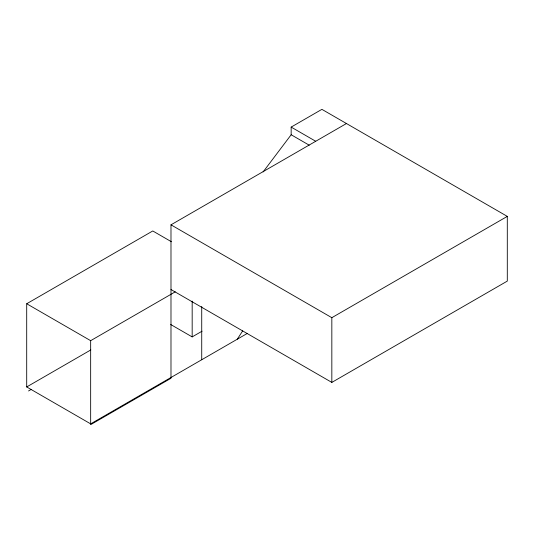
<?xml version="1.0" encoding="UTF-8"?>
<svg xmlns="http://www.w3.org/2000/svg" width="534" height="534" viewBox="0 0 534 534"><rect width="100%" height="100%" fill="white"/><g stroke="black" fill="none" stroke-linecap="round" stroke-linejoin="round"><path stroke-width="0.8" d="M346.453 123.528L170.987 224.827L170.987 378.272L90.66 424.65L90.66 340.679L26.7 303.753L26.7 386.943L90.66 423.869L247.355 333.396M237.256 339.23L242.696 330.853M263.102 171.935L291.163 134.755L291.163 127.092L321.902 109.35L507.3 216.39L507.3 281.098L331.834 382.404L170.987 289.541M26.7 303.753L152.771 230.962L171.401 241.722M90.66 340.679L175.279 291.824M26.7 386.943L90.813 349.924M28.542 390.961L31.105 389.48M170.68 324.492L192.173 336.901L202.086 331.18M170.987 224.827L331.834 317.69L507.3 216.39M291.163 127.092L315.714 141.27M291.163 134.755L309.219 145.181M331.834 317.69L331.834 382.404M201.725 306.503L201.725 359.742M192.173 301.129L192.173 336.901"/></g></svg>
